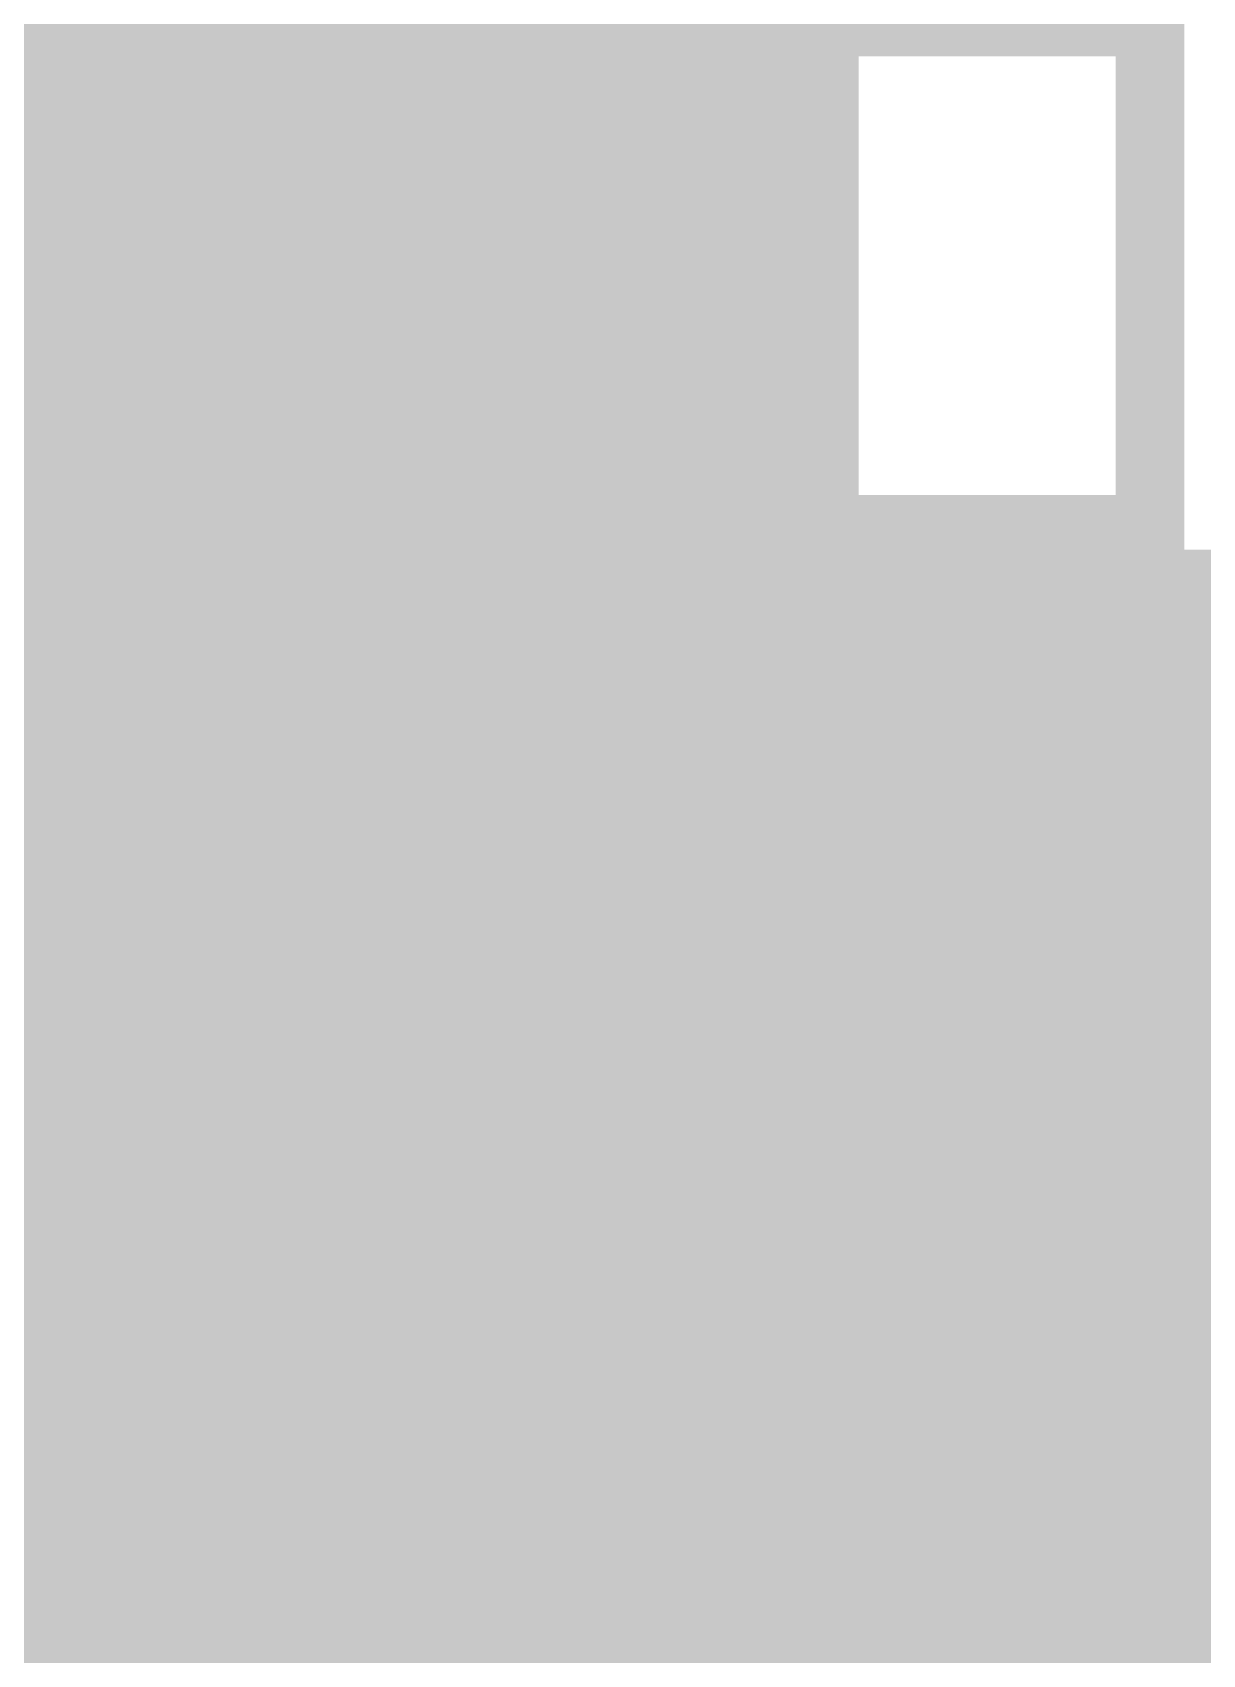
# Model space of a CAD drawing. Header units: inches. Extents: x 68 to 568, y 3 to 460.
# Drawn here: x 221.634 to 223.802, y 260.448 to 263.455 of the extents above; entities that cross this region are included whole.
import ezdxf

# ---------------------------------------------------------------- set-up
doc = ezdxf.new("R2010")
doc.units = ezdxf.units.IN
for name, color, linetype in [('Bottom Layer', 5, 'Continuous'), ('Top Layer', 1, 'Continuous'), ('Top Overlay', 2, 'Continuous'), ('Top Paste', 8, 'Continuous'), ('Top Solder', 216, 'Continuous')]:
    doc.layers.add(name, color=color, linetype=linetype)

# ---------------------------------------------------------------- blocks, each defined once
blk = doc.blocks.new('R___1206_528')
at = {"layer": 'Top Layer'}
blk.add_hatch(color=1, dxfattribs=at).paths.add_polyline_path([(-2.032, 0.889), (-0.508, 0.889), (-0.508, -0.889), (-2.032, -0.889)])
at = {"layer": 'Top Paste'}
blk.add_hatch(color=8, dxfattribs=at).paths.add_polyline_path([(-2.032, 0.889), (-0.508, 0.889), (-0.508, -0.889), (-2.032, -0.889)])
at = {"layer": 'Top Solder'}
for points in [[(-2.1336, 0.9905999999999999), (-0.4064, 0.9905999999999999), (-0.4064, -0.9905999999999999), (-2.1336, -0.9905999999999999)], [(0.4064, 0.9905999999999999), (2.1336, 0.9905999999999999), (2.1336, -0.9905999999999999), (0.4064, -0.9905999999999999)]]:
    blk.add_hatch(color=216, dxfattribs=at).paths.add_polyline_path(points)
at = {"layer": 'Top Overlay'}
for points in [[(-2.1336, 0.9905999999999999, 0.127, 0.127, 0), (-2.1336, -0.9905999999999999, 0.127, 0.127, 0)], [(-2.1336, 0.9905999999999999, 0.127, 0.127, 0), (2.1336, 0.9905999999999999, 0.127, 0.127, 0)], [(-2.1336, -0.9905999999999999, 0.127, 0.127, 0), (2.1336, -0.9905999999999999, 0.127, 0.127, 0)]]:
    blk.add_lwpolyline(points, format="xyseb", dxfattribs=at)
for points in [[(-2.16535, 0.9905999999999999, 0.0635, 0.0635, 1), (-2.10185, 0.9905999999999999, 0.0635, 0.0635, 1)], [(-2.16535, 0.9905999999999999, 0.0635, 0.0635, 1), (-2.10185, 0.9905999999999999, 0.0635, 0.0635, 1)], [(-2.16535, -0.9905999999999999, 0.0635, 0.0635, 1), (-2.10185, -0.9905999999999999, 0.0635, 0.0635, 1)], [(-2.16535, -0.9905999999999999, 0.0635, 0.0635, 1), (-2.10185, -0.9905999999999999, 0.0635, 0.0635, 1)]]:
    blk.add_lwpolyline(points, format="xyseb", close=True, dxfattribs=at)

msp = doc.modelspace()

# ---------------------------------------------------------------- hatches: boundary and pattern name
at = {"layer": 'Bottom Layer'}
h = msp.add_hatch(color=5, dxfattribs=at)
h.paths.add_polyline_path([(234.823, 310.21019746), (271.39899492, 310.21019492), (297.04649506, 310.2102), (300.67869506, 306.578), (300.67869506, 293.59860254), (297.45861006, 290.37851246), (297.32589252, 290.24580508), (297.32589506, 290.24580254), (297.32589252, 290.2458), (272.4404, 290.24579746), (241.6048, 290.24579746), (241.6048, 280.0096), (234.10907712, 280.0096), (234.10907712, 285.75), (228.346, 285.75), (228.346, 273.6976999999999), (223.1644, 268.5161), (223.1644, 258.01320254), (214.7062, 258.01320254), (214.7062, 286.89314224), (214.7062, 315.087), (214.7062, 319.3033872999999), (234.823, 319.3034)])
h.paths.add_polyline_path([(222.6510152, 315.87479624), (222.1569852, 315.87479624), (221.67244464, 315.7784159399999), (221.21601934, 315.58935866), (220.80524546, 315.3148887999999), (220.45591164, 314.96555498), (220.18144178, 314.5547811), (219.9923845, 314.0983558), (219.8960042, 313.61381524), (219.8960042, 313.11978524), (219.9923845, 312.63524468), (220.18144178, 312.17881938), (220.45591164, 311.7680455), (220.80524546, 311.41871168), (221.21601934, 311.14424182), (221.67244464, 310.95518454), (222.1569852, 310.85880424), (222.6510152, 310.85880424), (223.13555576, 310.95518454), (223.59198106, 311.14424182), (224.00275494, 311.41871168), (224.35208876, 311.7680455), (224.62655862, 312.17881938), (224.8156159, 312.63524468), (224.9119962, 313.11978524), (224.9119962, 313.61381524), (224.8156159, 314.0983558), (224.62655862, 314.5547811), (224.35208876, 314.96555498), (224.00275494, 315.3148887999999), (223.59198106, 315.58935866), (223.13555576, 315.7784159399999)], flags=0)
h.paths.add_polyline_path([(287.93850972, 301.4484369799999), (287.45798744, 301.39581072), (286.99696474, 301.2504516), (286.57316066, 301.0179450799999), (286.2028566, 300.7072218), (285.90028926, 300.33022992), (285.67708168, 299.90145506), (285.54181398, 299.43736912), (285.499683, 298.95581306), (285.55230926, 298.47529078), (285.69766838, 298.01426808), (285.9301749, 297.590464), (286.24089818, 297.22015994), (286.61789006, 296.9175926), (287.04666492, 296.69438502), (287.51075086, 296.55911732), (287.99230692, 296.51698634), (288.4728292, 296.5696126), (288.9338519, 296.71497172), (289.35765598, 296.94747824), (289.72796004, 297.25820152), (290.03052738, 297.6351934), (290.25373496, 298.06396826), (290.38900266, 298.5280542), (290.43113364, 299.00961026), (290.37850738, 299.49013254), (290.23314826, 299.95115524), (290.00064174, 300.37495932), (289.6899184599999, 300.74526338), (289.31292658, 301.04783072), (288.88415172, 301.2710383), (288.42006578, 301.406306)], flags=0)
h.paths.add_polyline_path([(222.65096694, 289.23019624), (222.15693694, 289.23019624), (221.67239638, 289.13381594), (221.21597108, 288.94475866), (220.8051972, 288.6702888), (220.45586338, 288.32095498), (220.18139352, 287.9101811), (219.99233624, 287.4537558), (219.89595594, 286.96921524), (219.89595594, 286.47518524), (219.99233624, 285.99064468), (220.18139352, 285.53421938), (220.45586338, 285.1234455), (220.8051972, 284.77411168), (221.21597108, 284.49964182), (221.67239638, 284.31058454), (222.15693694, 284.21420424), (222.65096694, 284.21420424), (223.1355075, 284.31058454), (223.5919328, 284.49964182), (224.00270668, 284.77411168), (224.3520405, 285.1234455), (224.62651036, 285.53421938), (224.81556764, 285.99064468), (224.91194794, 286.47518524), (224.91194794, 286.96921524), (224.81556764, 287.4537558), (224.62651036, 287.9101811), (224.3520405, 288.32095498), (224.00270668, 288.6702888), (223.5919328, 288.94475866), (223.1355075, 289.13381594)], flags=0)
h.paths.add_polyline_path([(237.94721524, 284.28667552), (237.61703048, 284.28667552), (237.29809792, 284.20121722), (237.0121498, 284.03612484), (236.77867554, 283.80265058), (236.61358316, 283.51670246), (236.52812486, 283.1977699), (236.52812486, 282.86758514), (236.61358316, 282.54865258), (236.77867554, 282.26270446), (237.0121498, 282.0292302), (237.29809792, 281.86413782), (237.61703048, 281.77867952), (237.94721524, 281.77867952), (238.2661478, 281.86413782), (238.55209592, 282.0292302), (238.78557018, 282.26270446), (238.95066256, 282.54865258), (239.03612086, 282.86758514), (239.03612086, 283.1977699), (238.95066256, 283.51670246), (238.78557018, 283.80265058), (238.55209592, 284.03612484), (238.2661478, 284.20121722)], flags=0)
at = {"layer": 'Top Layer'}
for points in [[(221.82486242, 260.688328), (224.66299746, 260.688328), (224.66299746, 262.49565992), (221.82486242, 262.49565992)], [(223.0628, 257.65695992), (224.663, 257.65695992), (224.663, 262.49565992), (223.0628, 262.49565992)]]:
    msp.add_hatch(color=1, dxfattribs=at).paths.add_polyline_path(points)

# ---------------------------------------------------------------- block references
at = {"rotation": 90}
msp.add_blockref('R___1206_528', (222.71386242, 263.00365992), dxfattribs=at)

doc.saveas('drawing.dxf')
